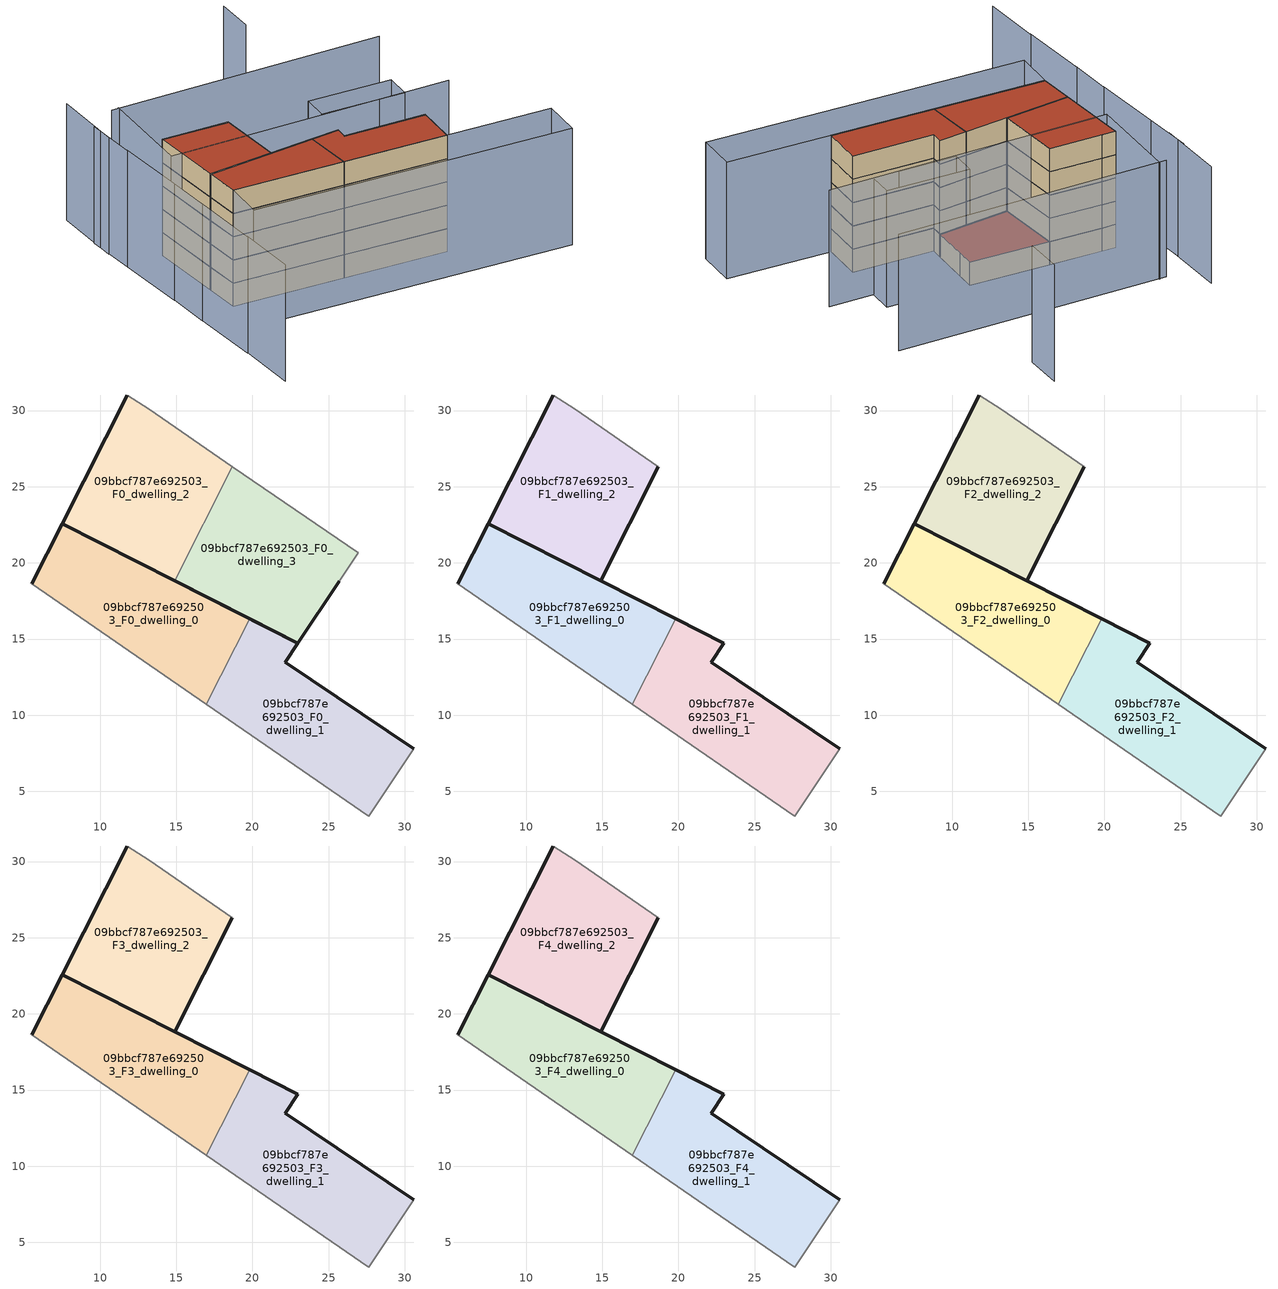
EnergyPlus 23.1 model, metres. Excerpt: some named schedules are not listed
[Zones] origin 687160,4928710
09bbcf787e692503_F0_dwelling_0
 floor ground (EU_floor_Construction): 16.97,10.73 19.82,16.34 7.51,22.58 5.51,18.63 z0
 wall outside (EU_wall_Construction): 5.51,18.63 7.51,22.58 19.82,16.34 z0:3
 wall to 09bbcf787e692503_F0_dwelling_1 (EU_wall_Construction): 19.82,16.34 16.97,10.73 z0:3
 wall adiabatic (EU_wall_Construction): 16.97,10.73 5.51,18.63 z0:3
09bbcf787e692503_F0_dwelling_1
 floor ground (EU_floor_Construction): 27.63,3.38 30.59,7.78 22.14,13.47 22.99,14.73 19.82,16.34 16.97,10.73 z0
 wall outside (EU_wall_Construction): 19.82,16.34 22.99,14.73 22.14,13.47 30.59,7.78 z0:3
 wall adiabatic (EU_wall_Construction): 30.59,7.78 27.63,3.38 16.97,10.73 z0:3
09bbcf787e692503_F0_dwelling_2
 floor ground (EU_floor_Construction): 14.89,18.84 18.68,26.33 13.21,30.07 11.78,31.02 7.51,22.58 z0
 wall outside (EU_wall_Construction): 14.89,18.84 7.51,22.58 11.78,31.02 z0:3
 wall adiabatic (EU_wall_Construction): 11.78,31.02 13.21,30.07 18.68,26.33 z0:3
 wall to 09bbcf787e692503_F0_dwelling_3 (EU_wall_Construction): 18.68,26.33 14.89,18.84 z0:3
09bbcf787e692503_F0_dwelling_3
 floor ground (EU_floor_Construction): 22.99,14.73 25.71,18.78 26.96,20.66 18.68,26.33 14.89,18.84 z0
 wall outside (EU_wall_Construction): 25.71,18.78 22.99,14.73 14.89,18.84 z0:3
 wall adiabatic (EU_wall_Construction): 18.68,26.33 26.96,20.66 25.71,18.78 z0:3
 roof outside (EU_roof_Construction): 26.96,20.66 25.71,18.78 22.99,14.73 14.89,18.84 18.68,26.33 z3
09bbcf787e692503_F1_dwelling_0
 floor to 09bbcf787e692503_F0_dwelling_0 (EU_floor_Construction): 16.97,10.73 19.82,16.34 7.51,22.58 5.51,18.63 z3
 wall outside (EU_wall_Construction): 5.51,18.63 7.51,22.58 19.82,16.34 z3:6
 wall to 09bbcf787e692503_F1_dwelling_1 (EU_wall_Construction): 19.82,16.34 16.97,10.73 z3:6
 wall adiabatic (EU_wall_Construction): 16.97,10.73 5.51,18.63 z3:6
09bbcf787e692503_F1_dwelling_1
 floor to 09bbcf787e692503_F0_dwelling_1 (EU_floor_Construction): 27.63,3.38 30.59,7.78 22.14,13.47 22.99,14.73 19.82,16.34 16.97,10.73 z3
 wall outside (EU_wall_Construction): 19.82,16.34 22.99,14.73 22.14,13.47 30.59,7.78 z3:6
 wall adiabatic (EU_wall_Construction): 30.59,7.78 27.63,3.38 16.97,10.73 z3:6
09bbcf787e692503_F1_dwelling_2
 floor to 09bbcf787e692503_F0_dwelling_2 (EU_floor_Construction): 14.89,18.84 18.68,26.33 13.21,30.07 11.78,31.02 7.51,22.58 z3
 wall outside (EU_wall_Construction): 18.68,26.33 14.89,18.84 7.51,22.58 11.78,31.02 z3:6
 wall adiabatic (EU_wall_Construction): 11.78,31.02 13.21,30.07 18.68,26.33 z3:6
09bbcf787e692503_F2_dwelling_0
 floor to 09bbcf787e692503_F1_dwelling_0 (EU_floor_Construction): 16.97,10.73 19.82,16.34 7.51,22.58 5.51,18.63 z6
 wall outside (EU_wall_Construction): 5.51,18.63 7.51,22.58 19.82,16.34 z6:9
 wall to 09bbcf787e692503_F2_dwelling_1 (EU_wall_Construction): 19.82,16.34 16.97,10.73 z6:9
 wall adiabatic (EU_wall_Construction): 16.97,10.73 5.51,18.63 z6:9
09bbcf787e692503_F2_dwelling_1
 floor to 09bbcf787e692503_F1_dwelling_1 (EU_floor_Construction): 27.63,3.38 30.59,7.78 22.14,13.47 22.99,14.73 19.82,16.34 16.97,10.73 z6
 wall outside (EU_wall_Construction): 19.82,16.34 22.99,14.73 22.14,13.47 30.59,7.78 z6:9
 wall adiabatic (EU_wall_Construction): 30.59,7.78 27.63,3.38 16.97,10.73 z6:9
09bbcf787e692503_F2_dwelling_2
 floor to 09bbcf787e692503_F1_dwelling_2 (EU_floor_Construction): 14.89,18.84 18.68,26.33 13.21,30.07 11.78,31.02 7.51,22.58 z6
 wall outside (EU_wall_Construction): 18.68,26.33 14.89,18.84 7.51,22.58 11.78,31.02 z6:9
 wall adiabatic (EU_wall_Construction): 11.78,31.02 13.21,30.07 18.68,26.33 z6:9
09bbcf787e692503_F3_dwelling_0
 floor to 09bbcf787e692503_F2_dwelling_0 (EU_floor_Construction): 16.97,10.73 19.82,16.34 7.51,22.58 5.51,18.63 z9
 wall outside (EU_wall_Construction): 5.51,18.63 7.51,22.58 19.82,16.34 z9:12
 wall to 09bbcf787e692503_F3_dwelling_1 (EU_wall_Construction): 19.82,16.34 16.97,10.73 z9:12
 wall adiabatic (EU_wall_Construction): 16.97,10.73 5.51,18.63 z9:12
09bbcf787e692503_F3_dwelling_1
 floor to 09bbcf787e692503_F2_dwelling_1 (EU_floor_Construction): 27.63,3.38 30.59,7.78 22.14,13.47 22.99,14.73 19.82,16.34 16.97,10.73 z9
 wall outside (EU_wall_Construction): 19.82,16.34 22.99,14.73 22.14,13.47 30.59,7.78 z9:12
 wall adiabatic (EU_wall_Construction): 30.59,7.78 27.63,3.38 16.97,10.73 z9:12
09bbcf787e692503_F3_dwelling_2
 floor to 09bbcf787e692503_F2_dwelling_2 (EU_floor_Construction): 14.89,18.84 18.68,26.33 13.21,30.07 11.78,31.02 7.51,22.58 z9
 wall outside (EU_wall_Construction): 18.68,26.33 14.89,18.84 7.51,22.58 11.78,31.02 z9:12
 wall adiabatic (EU_wall_Construction): 11.78,31.02 13.21,30.07 18.68,26.33 z9:12
09bbcf787e692503_F4_dwelling_0
 floor to 09bbcf787e692503_F3_dwelling_0 (EU_floor_Construction): 16.97,10.73 19.82,16.34 7.51,22.58 5.51,18.63 z12
 wall outside (EU_wall_Construction): 5.51,18.63 7.51,22.58 19.82,16.34 z12:15
 wall to 09bbcf787e692503_F4_dwelling_1 (EU_wall_Construction): 19.82,16.34 16.97,10.73 z12:15
 wall adiabatic (EU_wall_Construction): 16.97,10.73 5.51,18.63 z12:15
 roof outside (EU_roof_Construction): 19.82,16.34 16.97,10.73 5.51,18.63 7.51,22.58 z15
09bbcf787e692503_F4_dwelling_1
 floor to 09bbcf787e692503_F3_dwelling_1 (EU_floor_Construction): 27.63,3.38 30.59,7.78 22.14,13.47 22.99,14.73 19.82,16.34 16.97,10.73 z12
 wall outside (EU_wall_Construction): 19.82,16.34 22.99,14.73 22.14,13.47 30.59,7.78 z12:15
 wall adiabatic (EU_wall_Construction): 30.59,7.78 27.63,3.38 16.97,10.73 z12:15
 roof outside (EU_roof_Construction): 22.99,14.73 22.14,13.47 30.59,7.78 27.63,3.38 16.97,10.73 19.82,16.34 z15
09bbcf787e692503_F4_dwelling_2
 floor to 09bbcf787e692503_F3_dwelling_2 (EU_floor_Construction): 14.89,18.84 18.68,26.33 13.21,30.07 11.78,31.02 7.51,22.58 z12
 wall outside (EU_wall_Construction): 18.68,26.33 14.89,18.84 7.51,22.58 11.78,31.02 z12:15
 wall adiabatic (EU_wall_Construction): 11.78,31.02 13.21,30.07 18.68,26.33 z12:15
 roof outside (EU_roof_Construction): 18.68,26.33 14.89,18.84 7.51,22.58 11.78,31.02 13.21,30.07 z15
shading: -2.74,12.4 -6.35,5.64 / 1.23,20.38 -2.93,12.25 / 38.56,9.09 8.95,28.31 / 8.95,28.31 15.65,38.63 / 3.73,25.11 1.1,20.15 / 43.49,20.57 14.81,39.01 / 7.77,33.25 3.63,25.11 / 10.64,38.98 7.71,33.24 / 41.24,39.07 38.76,34.91 / 13.68,44.1 9.21,36.39 / 5.51,18.63 38.5,-3.93 / 38.5,-3.93 35.64,-8.11 / 35.64,-8.11 2.65,14.45 / 2.65,14.45 5.51,18.63 / 26.96,20.66 35.63,14.83 / 35.63,14.83 33.8,12.12 / 33.8,12.12 25.14,17.95 / 25.14,17.95 26.96,20.66 z0:15
[Building]
EU S2 Campaign: North Axis=0; Terrain=City; Solar Distribution=FullExterior
[Site:Location]
Bologna: Latitude=44.5; Longitude=11.25; Time Zone=1; Elevation=37
[SizingPeriod:WeatherFileDays]
AnnualSizingPeriod: Begin Month=1; Begin Day of Month=1; End Month=12; End Day of Month=31; Day of Week for Start Day=Monday; Use Weather File Daylight Saving Period=No; Use Weather File Rain and Snow Indicators=No
[MATERIAL]
EU_InternalMass_Material: Roughness=MediumRough; Thickness=0.1; Conductivity=1; Density=1800; Specific Heat=900; Thermal Absorptance=0.9; Solar Absorptance=0.7; Visible Absorptance=0.7
[MATERIAL:NOMASS] Roughness=MediumRough; Thermal Absorptance=0.9; Solar Absorptance=0.7; Visible Absorptance=0.7
Name | Thermal Resistance
EU_wall_NoMass | 0.905828
EU_roof_NoMass | 0.37593
EU_floor_NoMass | 0.67114
[CONSTRUCTION]
EU_wall_Construction: EU_wall_NoMass
EU_roof_Construction: EU_roof_NoMass
EU_floor_Construction: EU_floor_NoMass
EU_InternalMass_Construction: EU_InternalMass_Material
[ZONE] Type=1; Multiplier=1; Ceiling Height=autocalculate; Floor Area=autocalculate; Part of Total Floor Area=Yes
Name | Volume
09bbcf787e692503_F0_dwelling_0; 09bbcf787e692503_F1_dwelling_0; 09bbcf787e692503_F2_dwelling_0; 09bbcf787e692503_F3_dwelling_0; 09bbcf787e692503_F4_dwelling_0 | 221.758
09bbcf787e692503_F0_dwelling_1; 09bbcf787e692503_F1_dwelling_1; 09bbcf787e692503_F2_dwelling_1; 09bbcf787e692503_F3_dwelling_1; 09bbcf787e692503_F4_dwelling_1 | 221.734
09bbcf787e692503_F0_dwelling_2; 09bbcf787e692503_F1_dwelling_2; 09bbcf787e692503_F2_dwelling_2; 09bbcf787e692503_F3_dwelling_2; 09bbcf787e692503_F4_dwelling_2 | 221.772
09bbcf787e692503_F0_dwelling_3 | 221.744
[INTERNALMASS] Construction=EU_InternalMass_Construction
Name | Zone or ZoneList | Surface Area
09bbcf787e692503_F0_dwelling_0_EU_InternalMass | 09bbcf787e692503_F0_dwelling_0 | 73.9195
09bbcf787e692503_F0_dwelling_1_EU_InternalMass | 09bbcf787e692503_F0_dwelling_1 | 73.9112
09bbcf787e692503_F0_dwelling_2_EU_InternalMass | 09bbcf787e692503_F0_dwelling_2 | 73.9241
09bbcf787e692503_F0_dwelling_3_EU_InternalMass | 09bbcf787e692503_F0_dwelling_3 | 73.9148
09bbcf787e692503_F1_dwelling_0_EU_InternalMass | 09bbcf787e692503_F1_dwelling_0 | 98.5592
09bbcf787e692503_F1_dwelling_1_EU_InternalMass | 09bbcf787e692503_F1_dwelling_1 | 98.5586
09bbcf787e692503_F1_dwelling_2_EU_InternalMass | 09bbcf787e692503_F1_dwelling_2 | 98.5549
09bbcf787e692503_F2_dwelling_0_EU_InternalMass | 09bbcf787e692503_F2_dwelling_0 | 98.5592
09bbcf787e692503_F2_dwelling_1_EU_InternalMass | 09bbcf787e692503_F2_dwelling_1 | 98.5586
09bbcf787e692503_F2_dwelling_2_EU_InternalMass | 09bbcf787e692503_F2_dwelling_2 | 98.5549
09bbcf787e692503_F3_dwelling_0_EU_InternalMass | 09bbcf787e692503_F3_dwelling_0 | 98.5592
09bbcf787e692503_F3_dwelling_1_EU_InternalMass | 09bbcf787e692503_F3_dwelling_1 | 98.5586
09bbcf787e692503_F3_dwelling_2_EU_InternalMass | 09bbcf787e692503_F3_dwelling_2 | 98.5549
09bbcf787e692503_F4_dwelling_0_EU_InternalMass | 09bbcf787e692503_F4_dwelling_0 | 98.5592
09bbcf787e692503_F4_dwelling_1_EU_InternalMass | 09bbcf787e692503_F4_dwelling_1 | 98.5586
09bbcf787e692503_F4_dwelling_2_EU_InternalMass | 09bbcf787e692503_F4_dwelling_2 | 98.5549
[OTHEREQUIPMENT] Fuel Type=Electricity; Design Level Calculation Method=Watts/Area; Power per Zone Floor Area=1; Fraction Latent=0; Fraction Radiant=0; Fraction Lost=0; Carbon Dioxide Generation Rate=0; EndUse Subcategory=EU_Step8_InternalGains
Name | Zone or ZoneList or Space or SpaceList | Schedule
EU_Step8_InternalGain_09bbcf787e692503_F0_dwelling_0_f000 | 09bbcf787e692503_F0_dwelling_0 | EU_Step8_GainSchedule_09bbcf787e692503_F0_dwelling_0_f000
EU_Step8_InternalGain_09bbcf787e692503_F0_dwelling_1_f000 | 09bbcf787e692503_F0_dwelling_1 | EU_Step8_GainSchedule_09bbcf787e692503_F0_dwelling_1_f000
EU_Step8_InternalGain_09bbcf787e692503_F0_dwelling_2_f000 | 09bbcf787e692503_F0_dwelling_2 | EU_Step8_GainSchedule_09bbcf787e692503_F0_dwelling_2_f000
EU_Step8_InternalGain_09bbcf787e692503_F0_dwelling_3_f000 | 09bbcf787e692503_F0_dwelling_3 | EU_Step8_GainSchedule_09bbcf787e692503_F0_dwelling_3_f000
EU_Step8_InternalGain_09bbcf787e692503_F1_dwelling_0_f000 | 09bbcf787e692503_F1_dwelling_0 | EU_Step8_GainSchedule_09bbcf787e692503_F1_dwelling_0_f000
EU_Step8_InternalGain_09bbcf787e692503_F1_dwelling_1_f000 | 09bbcf787e692503_F1_dwelling_1 | EU_Step8_GainSchedule_09bbcf787e692503_F1_dwelling_1_f000
EU_Step8_InternalGain_09bbcf787e692503_F1_dwelling_2_f000 | 09bbcf787e692503_F1_dwelling_2 | EU_Step8_GainSchedule_09bbcf787e692503_F1_dwelling_2_f000
EU_Step8_InternalGain_09bbcf787e692503_F2_dwelling_0_f000 | 09bbcf787e692503_F2_dwelling_0 | EU_Step8_GainSchedule_09bbcf787e692503_F2_dwelling_0_f000
EU_Step8_InternalGain_09bbcf787e692503_F2_dwelling_1_f000 | 09bbcf787e692503_F2_dwelling_1 | EU_Step8_GainSchedule_09bbcf787e692503_F2_dwelling_1_f000
EU_Step8_InternalGain_09bbcf787e692503_F2_dwelling_2_f000 | 09bbcf787e692503_F2_dwelling_2 | EU_Step8_GainSchedule_09bbcf787e692503_F2_dwelling_2_f000
EU_Step8_InternalGain_09bbcf787e692503_F3_dwelling_0_f000 | 09bbcf787e692503_F3_dwelling_0 | EU_Step8_GainSchedule_09bbcf787e692503_F3_dwelling_0_f000
EU_Step8_InternalGain_09bbcf787e692503_F3_dwelling_1_f000 | 09bbcf787e692503_F3_dwelling_1 | EU_Step8_GainSchedule_09bbcf787e692503_F3_dwelling_1_f000
EU_Step8_InternalGain_09bbcf787e692503_F3_dwelling_2_f000 | 09bbcf787e692503_F3_dwelling_2 | EU_Step8_GainSchedule_09bbcf787e692503_F3_dwelling_2_f000
EU_Step8_InternalGain_09bbcf787e692503_F4_dwelling_0_f000 | 09bbcf787e692503_F4_dwelling_0 | EU_Step8_GainSchedule_09bbcf787e692503_F4_dwelling_0_f000
EU_Step8_InternalGain_09bbcf787e692503_F4_dwelling_1_f000 | 09bbcf787e692503_F4_dwelling_1 | EU_Step8_GainSchedule_09bbcf787e692503_F4_dwelling_1_f000
EU_Step8_InternalGain_09bbcf787e692503_F4_dwelling_2_f000 | 09bbcf787e692503_F4_dwelling_2 | EU_Step8_GainSchedule_09bbcf787e692503_F4_dwelling_2_f000
[ZONEVENTILATION:DESIGNFLOWRATE] Schedule=EU_AlwaysOn; Design Flow Rate Calculation Method=AirChanges/Hour; Air Changes per Hour=0.73129; Ventilation Type=Natural; Fan Pressure Rise=0; Fan Total Efficiency=1; Constant Term Coefficient=1; Temperature Term Coefficient=0; Velocity Term Coefficient=0; Velocity Squared Term Coefficient=0; Minimum Indoor Temperature=-100; Maximum Indoor Temperature=100; Delta Temperature=-100; Minimum Outdoor Temperature=-100; Maximum Outdoor Temperature=100; Maximum Wind Speed=40
Name | Zone or ZoneList or Space or SpaceList
EU_ConstantAir_09bbcf787e692503_F0_dwelling_0 | 09bbcf787e692503_F0_dwelling_0
EU_ConstantAir_09bbcf787e692503_F0_dwelling_1 | 09bbcf787e692503_F0_dwelling_1
EU_ConstantAir_09bbcf787e692503_F0_dwelling_2 | 09bbcf787e692503_F0_dwelling_2
EU_ConstantAir_09bbcf787e692503_F0_dwelling_3 | 09bbcf787e692503_F0_dwelling_3
EU_ConstantAir_09bbcf787e692503_F1_dwelling_0 | 09bbcf787e692503_F1_dwelling_0
EU_ConstantAir_09bbcf787e692503_F1_dwelling_1 | 09bbcf787e692503_F1_dwelling_1
EU_ConstantAir_09bbcf787e692503_F1_dwelling_2 | 09bbcf787e692503_F1_dwelling_2
EU_ConstantAir_09bbcf787e692503_F2_dwelling_0 | 09bbcf787e692503_F2_dwelling_0
EU_ConstantAir_09bbcf787e692503_F2_dwelling_1 | 09bbcf787e692503_F2_dwelling_1
EU_ConstantAir_09bbcf787e692503_F2_dwelling_2 | 09bbcf787e692503_F2_dwelling_2
EU_ConstantAir_09bbcf787e692503_F3_dwelling_0 | 09bbcf787e692503_F3_dwelling_0
EU_ConstantAir_09bbcf787e692503_F3_dwelling_1 | 09bbcf787e692503_F3_dwelling_1
EU_ConstantAir_09bbcf787e692503_F3_dwelling_2 | 09bbcf787e692503_F3_dwelling_2
EU_ConstantAir_09bbcf787e692503_F4_dwelling_0 | 09bbcf787e692503_F4_dwelling_0
EU_ConstantAir_09bbcf787e692503_F4_dwelling_1 | 09bbcf787e692503_F4_dwelling_1
EU_ConstantAir_09bbcf787e692503_F4_dwelling_2 | 09bbcf787e692503_F4_dwelling_2
[HVACTEMPLATE:THERMOSTAT] Constant Heating Setpoint=20; Constant Cooling Setpoint=50
EU_HeatOnly_09bbcf787e692503_F0_dwelling_0; EU_HeatOnly_09bbcf787e692503_F0_dwelling_1; EU_HeatOnly_09bbcf787e692503_F0_dwelling_2; EU_HeatOnly_09bbcf787e692503_F0_dwelling_3; EU_HeatOnly_09bbcf787e692503_F1_dwelling_0; EU_HeatOnly_09bbcf787e692503_F1_dwelling_1; EU_HeatOnly_09bbcf787e692503_F1_dwelling_2; EU_HeatOnly_09bbcf787e692503_F2_dwelling_0; EU_HeatOnly_09bbcf787e692503_F2_dwelling_1; EU_HeatOnly_09bbcf787e692503_F2_dwelling_2; EU_HeatOnly_09bbcf787e692503_F3_dwelling_0; EU_HeatOnly_09bbcf787e692503_F3_dwelling_1; EU_HeatOnly_09bbcf787e692503_F3_dwelling_2; EU_HeatOnly_09bbcf787e692503_F4_dwelling_0; EU_HeatOnly_09bbcf787e692503_F4_dwelling_1; EU_HeatOnly_09bbcf787e692503_F4_dwelling_2
[HVACTEMPLATE:ZONE:IDEALLOADSAIRSYSTEM] System Availability Schedule=EU_AlwaysOn; Maximum Heating Supply Air Temperature=50; Minimum Cooling Supply Air Temperature=13; Maximum Heating Supply Air Humidity Ratio=0.0156; Minimum Cooling Supply Air Humidity Ratio=0.0077; Heating Limit=NoLimit; Cooling Limit=NoLimit; Heating Availability Schedule=EU_AlwaysOn; Cooling Availability Schedule=EU_CoolingOff; Dehumidification Control Type=ConstantSensibleHeatRatio; Cooling Sensible Heat Ratio=0.7; Dehumidification Setpoint=60; Humidification Control Type=None; Humidification Setpoint=30; Outdoor Air Method=None; Outdoor Air Flow Rate per Person=0.00944; Outdoor Air Flow Rate per Zone Floor Area=0; Outdoor Air Flow Rate per Zone=0; Demand Controlled Ventilation Type=None; Outdoor Air Economizer Type=NoEconomizer; Heat Recovery Type=None; Sensible Heat Recovery Effectiveness=0.7; Latent Heat Recovery Effectiveness=0.65
Name | Template Thermostat
09bbcf787e692503_F0_dwelling_0 | EU_HeatOnly_09bbcf787e692503_F0_dwelling_0
09bbcf787e692503_F0_dwelling_1 | EU_HeatOnly_09bbcf787e692503_F0_dwelling_1
09bbcf787e692503_F0_dwelling_2 | EU_HeatOnly_09bbcf787e692503_F0_dwelling_2
09bbcf787e692503_F0_dwelling_3 | EU_HeatOnly_09bbcf787e692503_F0_dwelling_3
09bbcf787e692503_F1_dwelling_0 | EU_HeatOnly_09bbcf787e692503_F1_dwelling_0
09bbcf787e692503_F1_dwelling_1 | EU_HeatOnly_09bbcf787e692503_F1_dwelling_1
09bbcf787e692503_F1_dwelling_2 | EU_HeatOnly_09bbcf787e692503_F1_dwelling_2
09bbcf787e692503_F2_dwelling_0 | EU_HeatOnly_09bbcf787e692503_F2_dwelling_0
09bbcf787e692503_F2_dwelling_1 | EU_HeatOnly_09bbcf787e692503_F2_dwelling_1
09bbcf787e692503_F2_dwelling_2 | EU_HeatOnly_09bbcf787e692503_F2_dwelling_2
09bbcf787e692503_F3_dwelling_0 | EU_HeatOnly_09bbcf787e692503_F3_dwelling_0
09bbcf787e692503_F3_dwelling_1 | EU_HeatOnly_09bbcf787e692503_F3_dwelling_1
09bbcf787e692503_F3_dwelling_2 | EU_HeatOnly_09bbcf787e692503_F3_dwelling_2
09bbcf787e692503_F4_dwelling_0 | EU_HeatOnly_09bbcf787e692503_F4_dwelling_0
09bbcf787e692503_F4_dwelling_1 | EU_HeatOnly_09bbcf787e692503_F4_dwelling_1
09bbcf787e692503_F4_dwelling_2 | EU_HeatOnly_09bbcf787e692503_F4_dwelling_2
[SIZING:ZONE] Zone Cooling Design Supply Air Temperature Input Method=SupplyAirTemperature; Zone Cooling Design Supply Air Temperature=13; Zone Heating Design Supply Air Temperature Input Method=SupplyAirTemperature; Zone Heating Design Supply Air Temperature=50; Zone Cooling Design Supply Air Humidity Ratio=0.008; Zone Heating Design Supply Air Humidity Ratio=0.008; Cooling Design Air Flow Method=DesignDay; Cooling Design Air Flow Rate=0; Cooling Minimum Air Flow per Zone Floor Area=0.000762; Cooling Minimum Air Flow=0; Cooling Minimum Air Flow Fraction=0.2; Heating Design Air Flow Method=DesignDay; Heating Design Air Flow Rate=0; Heating Maximum Air Flow per Zone Floor Area=0.002032; Heating Maximum Air Flow=0.141576; Heating Maximum Air Flow Fraction=0.3; Account for Dedicated Outdoor Air System=No; Dedicated Outdoor Air System Control Strategy=NeutralSupplyAir; Dedicated Outdoor Air Low Setpoint Temperature for Design=autosize; Dedicated Outdoor Air High Setpoint Temperature for Design=autosize; Zone Load Sizing Method=Sensible Load Only No Latent Load; Zone Latent Cooling Design Supply Air Humidity Ratio Input Method=HumidityRatioDifference; Zone Cooling Design Supply Air Humidity Ratio Difference=0.005; Zone Latent Heating Design Supply Air Humidity Ratio Input Method=HumidityRatioDifference; Zone Humidification Design Supply Air Humidity Ratio Difference=0.005
09bbcf787e692503_F0_dwelling_0; 09bbcf787e692503_F0_dwelling_1; 09bbcf787e692503_F0_dwelling_2; 09bbcf787e692503_F0_dwelling_3
